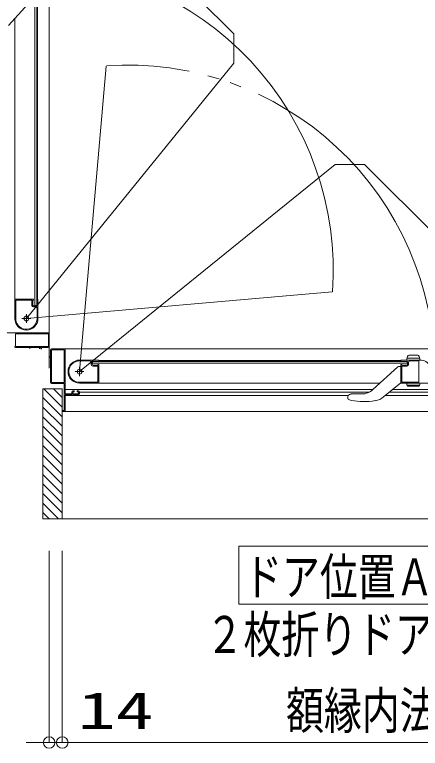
# Model space of a CAD drawing. Units: millimetres on the paper. Extents: x -305 to 305, y -152 to 152.
# Drawn here: x -139.23 to -118.17, y -5.67 to 32.43 of the extents above; entities that cross this region are included whole.
import ezdxf
from ezdxf.enums import TextEntityAlignment as Align

# ---------------------------------------------------------------- set-up
doc = ezdxf.new("R2010")
doc.units = ezdxf.units.MM
doc.linetypes.add('LONG_CHAIN', pattern=[21, 18, -1, 1, -1])
doc.linetypes.add('LONG_DOUBLE_CHAIN', pattern=[21.8, 18, -1, 0.6, -0.6, 0.6, -1])
doc.layers.add('0-0_0', color=7, linetype='Continuous', lineweight=9)
doc.layers.add('0-1_VIEW0001', color=7, linetype='Continuous', lineweight=9)
doc.styles.add('ＭＳ ゴシック', font='')
doc.styles.get('ＭＳ ゴシック').set_extended_font_data('MS Gothic')

# ---------------------------------------------------------------- blocks, each defined once
blk = doc.blocks.new('_ORIGIN')
at = {"layer": '0-0_0'}
blk.add_line((0, 0), (-1, 0), dxfattribs=at)
blk.add_circle((0, 0), 0.5, dxfattribs=at)

msp = doc.modelspace()

# ---------------------------------------------------------------- linework, layer by layer
at = {"layer": '0-0_0'}
for p, q in [((-137.434, 4.584), (-137.434, -5.375)), ((-136.754, 4.584), (-136.754, -5.375)), ((-136.754, 4.584), (-136.754, -5.375)), ((-138.034, -5.375), (-138.634, -5.375)), ((-136.754, -5.375), (-137.434, -5.375)), ((-136.754, -5.375), (-131.506, -5.375)), ((-136.154, -5.375), (-135.554, -5.375)), ((-98.704, -5.375), (-136.154, -5.375))]:
    msp.add_line(p, q, dxfattribs=at)
at = {"layer": '0-1_VIEW0001', "linetype": 'LONG_DOUBLE_CHAIN'}
for p, q in [((-138.619, 42.195), (-127.859, 31.434)), ((-127.859, 31.434), (-127.859, 29.908)), ((-138.619, 16.648), (-127.859, 29.908)), ((-134.471, 29.752), (-135.859, 13.888)), ((-135.859, 13.888), (-122.599, 24.648)), ((-121.073, 24.648), (-122.599, 24.648)), ((-110.312, 13.888), (-121.073, 24.648)), ((-122.755, 18.036), (-138.619, 16.648))]:
    msp.add_line(p, q, dxfattribs=at)
at = {"layer": '0-1_VIEW0001'}
for p, q in [((-137.434, 14.073), (-137.434, 35.798)), ((-137.434, 35.798), (-137.434, 15.198)), ((-138.184, 33.648), (-138.184, 17.323)), ((-138.084, 33.648), (-138.084, 17.323)), ((-138.373, 33.161), (-139.551, 31.873)), ((-138.034, 33.323), (-138.034, 17.648)), ((-139.219, 16.648), (-139.219, 32.236)), ((-139.209, 17.648), (-138.268, 17.648)), ((-139.169, 16.574), (-139.169, 17.588)), ((-139.159, 17.598), (-138.339, 17.598)), ((-138.329, 17.588), (-138.329, 17.328)), ((-138.284, 17.573), (-138.284, 17.348)), ((-138.255, 17.641), (-138.246, 17.627)), ((-138.244, 17.619), (-138.244, 17.613)), ((-138.082, 17.627), (-138.073, 17.641)), ((-138.061, 17.648), (-138.034, 17.648)), ((-138.019, 17.633), (-138.019, 16.648)), ((-138.254, 17.253), (-138.139, 17.253)), ((-138.234, 17.298), (-138.109, 17.298)), ((-138.184, 17.323), (-138.084, 17.323)), ((-138.064, 17.178), (-138.064, 16.648)), ((-139.754, 15.898), (-137.459, 15.898)), ((-139.189, 15.208), (-139.189, 15.833)), ((-139.174, 15.848), (-137.494, 15.848)), ((-137.479, 15.833), (-137.479, 15.208)), ((-137.889, 15.148), (-139.184, 15.148)), ((-137.494, 15.193), (-139.174, 15.193)), ((-138.434, 15.073), (-138.434, 15.148)), ((-138.434, 15.148), (-138.434, 15.073)), ((-137.934, 15.073), (-137.934, 15.148)), ((-137.874, 15.083), (-137.874, 15.133)), ((-137.844, 15.073), (-137.864, 15.073)), ((-137.834, 15.133), (-137.834, 15.083)), ((-137.484, 15.148), (-137.819, 15.148)), ((-137.359, 15.023), (-137.359, 14.688)), ((-137.314, 15.013), (-137.314, 13.333)), ((-116.71, 15.073), (-137.309, 15.073)), ((-136.674, 15.028), (-137.299, 15.028)), ((-136.659, 13.333), (-136.659, 15.013)), ((-136.609, 12.753), (-136.609, 15.048)), ((-137.434, 14.663), (-137.434, 14.643)), ((-137.374, 14.673), (-137.424, 14.673)), ((-137.424, 14.633), (-137.374, 14.633)), ((-137.359, 14.618), (-137.359, 13.323)), ((-134.874, 14.488), (-135.859, 14.488)), ((-119.169, 14.488), (-118.183, 14.488)), ((-118.885, 14.488), (-118.833, 14.683)), ((-118.858, 14.588), (-118.211, 14.588)), ((-118.309, 14.738), (-118.76, 14.738)), ((-118.185, 14.488), (-118.237, 14.683)), ((-135.329, 14.443), (-135.859, 14.443)), ((-135.254, 14.253), (-135.254, 14.368)), ((-135.209, 14.273), (-135.209, 14.398)), ((-118.859, 14.423), (-135.184, 14.423)), ((-135.184, 14.323), (-135.184, 14.423)), ((-118.859, 14.323), (-135.184, 14.323)), ((-134.919, 14.178), (-135.179, 14.178)), ((-134.934, 14.223), (-135.159, 14.223)), ((-134.909, 13.348), (-134.909, 14.168)), ((-134.888, 14.263), (-134.894, 14.263)), ((-134.881, 14.425), (-134.866, 14.434)), ((-134.866, 14.252), (-134.881, 14.261)), ((-119.184, 14.473), (-134.859, 14.473)), ((-134.859, 14.447), (-134.859, 14.473)), ((-134.859, 13.298), (-134.859, 14.24)), ((-119.346, 14.134), (-120.634, 12.956)), ((-119.184, 14.163), (-119.275, 14.163)), ((-119.184, 14.473), (-119.184, 14.447)), ((-119.184, 14.24), (-119.184, 13.298)), ((-119.177, 14.434), (-119.163, 14.425)), ((-119.163, 14.261), (-119.177, 14.252)), ((-119.149, 14.263), (-119.155, 14.263)), ((-119.134, 14.163), (-119.134, 13.348)), ((-118.869, 14.178), (-119.119, 14.178)), ((-118.884, 14.223), (-119.109, 14.223)), ((-118.859, 14.423), (-118.859, 14.323)), ((-118.834, 14.398), (-118.834, 14.273)), ((-118.794, 14.368), (-118.794, 14.253)), ((-118.269, 14.443), (-118.719, 14.443)), ((-118.254, 13.348), (-118.254, 14.428)), ((-135.933, 13.338), (-134.919, 13.338)), ((-119.124, 13.338), (-118.264, 13.338)), ((-136.759, 12.048), (-137.709, 12.998)), ((-137.309, 13.273), (-136.674, 13.273)), ((-137.299, 13.318), (-136.674, 13.318)), ((-136.759, 12.548), (-137.209, 12.998)), ((-136.759, 6.248), (-136.759, 12.998)), ((-136.659, 13.258), (-136.659, 11.888)), ((-136.609, 12.967), (-120.622, 12.967)), ((-135.859, 13.288), (-120.271, 13.288)), ((-120.08, 12.575), (-119.184, 13.313)), ((-119.604, 12.967), (-98.259, 12.967)), ((-119.214, 13.288), (-117.644, 13.288)), ((-118.885, 13.288), (-118.851, 13.164)), ((-118.858, 13.188), (-118.211, 13.188)), ((-118.252, 13.138), (-118.818, 13.138)), ((-136.609, 11.838), (-136.609, 12.673)), ((-136.609, 12.65), (-121.934, 12.65)), ((-136.274, 12.738), (-136.594, 12.738)), ((-136.594, 12.688), (-135.909, 12.688)), ((-136.259, 12.838), (-136.259, 12.753)), ((-136.214, 12.753), (-136.214, 12.823)), ((-136.154, 12.888), (-136.209, 12.888)), ((-136.199, 12.838), (-136.154, 12.838)), ((-135.929, 12.738), (-136.199, 12.738)), ((-136.139, 12.853), (-136.139, 12.873)), ((-135.989, 12.873), (-135.989, 12.853)), ((-135.909, 12.888), (-135.974, 12.888)), ((-135.974, 12.838), (-135.929, 12.838)), ((-135.914, 12.823), (-135.914, 12.753)), ((-135.859, 12.738), (-135.859, 12.838)), ((-135.859, 12.827), (-120.819, 12.827)), ((-121.934, 12.591), (-121.934, 12.509)), ((-121.899, 12.668), (-121.901, 12.666)), ((-121.218, 12.729), (-121.737, 12.729)), ((-119.989, 12.65), (-98.259, 12.65)), ((-119.774, 12.827), (-99.009, 12.827)), ((-136.759, 11.548), (-137.759, 12.548)), ((-121.921, 12.467), (-121.921, 12.467)), ((-121.921, 12.467), (-121.886, 12.439)), ((-121.771, 12.395), (-121.886, 12.439)), ((-136.759, 11.048), (-137.759, 12.048)), ((-136.674, 11.873), (-136.744, 11.873)), ((-136.744, 11.823), (-136.624, 11.823)), ((-136.609, 11.823), (-98.259, 11.823)), ((-136.759, 10.548), (-137.759, 11.548)), ((-136.759, 10.048), (-137.759, 11.048)), ((-136.759, 9.548), (-137.759, 10.548)), ((-136.759, 9.048), (-137.759, 10.048)), ((-136.759, 8.548), (-137.759, 9.548)), ((-136.759, 8.048), (-137.759, 9.048)), ((-136.759, 7.548), (-137.759, 8.548)), ((-136.759, 7.053), (-137.759, 8.053)), ((-136.759, 6.558), (-137.759, 7.558)), ((-136.944, 6.248), (-137.759, 7.063)), ((-137.439, 6.248), (-137.759, 6.568)), ((-97.16, 6.248), (-137.759, 6.248)), ((-127.598, 1.818), (-127.598, 4.818)), ((-127.598, 4.818), (-115.598, 4.818)), ((-127.598, 1.818), (-115.598, 1.818))]:
    msp.add_line(p, q, dxfattribs=at)
at = {"layer": '0-1_VIEW0001', "linetype": 'LONG_CHAIN'}
for p, q in [((-138.619, 16.418), (-138.619, 16.878)), ((-138.849, 16.648), (-138.389, 16.648)), ((-135.859, 13.658), (-135.859, 14.118)), ((-136.089, 13.888), (-135.629, 13.888))]:
    msp.add_line(p, q, dxfattribs=at)
at = {"layer": '0-1_VIEW0001', "color": 5}
msp.add_line((-136.759, 12.998), (-136.759, 6.248), dxfattribs=at)
at = {"layer": '0-1_VIEW0001'}
for points in [[(-137.759, 6.248), (-137.759, 12.998), (-136.759, 12.998)], [(-118.885, 13.288), (-118.185, 13.288), (-118.218, 13.164)], [(-121.898, 12.668), (-121.897, 12.669), (-121.896, 12.67), (-121.895, 12.67), (-121.894, 12.671), (-121.893, 12.672), (-121.892, 12.673), (-121.89, 12.675), (-121.889, 12.676), (-121.887, 12.677), (-121.886, 12.678), (-121.885, 12.679), (-121.883, 12.68), (-121.882, 12.681), (-121.88, 12.682), (-121.879, 12.683), (-121.877, 12.684), (-121.876, 12.685), (-121.874, 12.686), (-121.873, 12.687), (-121.87, 12.689), (-121.866, 12.691), (-121.863, 12.693), (-121.86, 12.695), (-121.857, 12.697), (-121.853, 12.699), (-121.849, 12.701), (-121.846, 12.703), (-121.842, 12.705), (-121.838, 12.707), (-121.834, 12.708), (-121.831, 12.71), (-121.827, 12.712), (-121.823, 12.713), (-121.819, 12.714), (-121.815, 12.716), (-121.811, 12.717), (-121.807, 12.719), (-121.803, 12.72), (-121.798, 12.721)], [(-121.798, 12.721), (-121.794, 12.722), (-121.79, 12.723), (-121.786, 12.724), (-121.782, 12.725), (-121.777, 12.726), (-121.773, 12.726), (-121.769, 12.727), (-121.764, 12.727), (-121.76, 12.728), (-121.755, 12.728), (-121.753, 12.729), (-121.751, 12.729), (-121.749, 12.729), (-121.747, 12.729), (-121.745, 12.729), (-121.743, 12.729), (-121.741, 12.729), (-121.738, 12.729), (-121.736, 12.729), (-121.734, 12.729)], [(-121.934, 12.509), (-121.934, 12.507), (-121.934, 12.505), (-121.933, 12.503), (-121.933, 12.5), (-121.933, 12.498), (-121.932, 12.496), (-121.932, 12.494), (-121.932, 12.491), (-121.931, 12.489), (-121.931, 12.487), (-121.93, 12.485), (-121.929, 12.483), (-121.929, 12.48), (-121.928, 12.478), (-121.927, 12.476), (-121.926, 12.474), (-121.925, 12.472), (-121.924, 12.47), (-121.922, 12.468), (-121.921, 12.467)]]:
    msp.add_lwpolyline(points, dxfattribs=at)
for centre in [(-138.619, 16.648), (-135.859, 13.888)]:
    msp.add_circle(centre, 0.125, dxfattribs=at)
at = {"layer": '0-1_VIEW0001', "linetype": 'LONG_DOUBLE_CHAIN'}
for centre, start, end in [((-138.619, 19.148), 356.0027, 90), ((-133.359, 13.888), 0, 93.9973)]:
    msp.add_arc(centre, 15.925, start, end, dxfattribs=at)
at = {"layer": '0-1_VIEW0001'}
for centre, radius, start, end in [((-139.209, 17.638), 0.01, 90, 180), ((-139.159, 17.588), 0.01, 90, 180), ((-138.339, 17.588), 0.01, 0, 90), ((-138.259, 17.573), 0.025, 90, 180), ((-138.268, 17.633), 0.015, 30.9638, 90), ((-138.259, 17.613), 0.015, 270, 0), ((-138.259, 17.619), 0.015, 0, 30.9638), ((-138.069, 17.619), 0.015, 149.0362, 180), ((-138.061, 17.633), 0.015, 90, 149.0362), ((-138.034, 17.633), 0.015, 0, 90), ((-138.254, 17.328), 0.075, 180, 270), ((-138.234, 17.348), 0.05, 180, 270), ((-138.139, 17.178), 0.075, 0, 90), ((-138.109, 17.323), 0.025, 270, 0), ((-139.204, 16.748), 0.015, 177.3065, 180), ((-138.619, 16.648), 0.6, 180, 0), ((-138.619, 16.648), 0.555, 187.7671, 0), ((-139.159, 16.574), 0.01, 180, 187.7671), ((-139.174, 15.833), 0.015, 90, 180), ((-137.494, 15.833), 0.015, 0, 90), ((-137.459, 15.873), 0.025, 0, 90), ((-139.184, 15.198), 0.05, 180, 270), ((-139.174, 15.208), 0.015, 180, 270), ((-137.889, 15.133), 0.015, 0, 90), ((-137.864, 15.083), 0.01, 180, 270), ((-137.844, 15.083), 0.01, 270, 0), ((-137.819, 15.133), 0.015, 90, 180), ((-137.494, 15.208), 0.015, 270, 0), ((-137.484, 15.198), 0.05, 270, 0), ((-137.309, 15.023), 0.05, 90, 180), ((-137.299, 15.013), 0.015, 90, 180), ((-136.674, 15.013), 0.015, 0, 90), ((-136.634, 15.048), 0.025, 0, 90), ((-137.424, 14.663), 0.01, 90, 180), ((-137.424, 14.643), 0.01, 180, 270), ((-137.374, 14.688), 0.015, 270, 0), ((-137.374, 14.618), 0.015, 0, 90), ((-135.859, 13.888), 0.6, 90, 270), ((-134.874, 14.473), 0.015, 0, 90), ((-119.169, 14.473), 0.015, 90, 180), ((-118.76, 14.663), 0.075, 90, 165), ((-118.309, 14.663), 0.075, 15, 90), ((-118.183, 13.888), 0.6, 30, 90), ((-135.859, 13.888), 0.555, 90, 262.2329), ((-135.329, 14.368), 0.075, 0, 90), ((-135.179, 14.253), 0.075, 180, 270), ((-135.184, 14.398), 0.025, 90, 180), ((-135.159, 14.273), 0.05, 180, 270), ((-134.934, 14.248), 0.025, 270, 0), ((-134.919, 14.168), 0.01, 0, 90), ((-134.894, 14.248), 0.015, 90, 180), ((-134.888, 14.438), 0.015, 270, 300.9638), ((-134.888, 14.248), 0.015, 59.0362, 90), ((-134.874, 14.447), 0.015, 300.9638, 0), ((-134.874, 14.24), 0.015, 0, 59.0362), ((-119.275, 14.063), 0.1, 90, 132.4362), ((-119.169, 14.447), 0.015, 180, 239.0362), ((-119.169, 14.24), 0.015, 120.9638, 180), ((-119.155, 14.438), 0.015, 239.0362, 270), ((-119.155, 14.248), 0.015, 90, 120.9638), ((-119.149, 14.248), 0.015, 0, 90), ((-119.109, 14.248), 0.025, 180, 270), ((-119.119, 14.163), 0.015, 90, 180), ((-118.884, 14.273), 0.05, 270, 0), ((-118.869, 14.253), 0.075, 270, 0), ((-118.859, 14.398), 0.025, 0, 90), ((-118.719, 14.368), 0.075, 90, 180), ((-118.269, 14.428), 0.015, 0, 90), ((-135.933, 13.348), 0.01, 262.2329, 270), ((-134.919, 13.348), 0.01, 270, 0), ((-119.124, 13.348), 0.01, 180, 270), ((-118.264, 13.348), 0.01, 270, 0), ((-137.309, 13.323), 0.05, 180, 270), ((-137.299, 13.333), 0.015, 180, 270), ((-136.674, 13.333), 0.015, 270, 0), ((-136.674, 13.258), 0.015, 0, 90), ((-135.759, 13.303), 0.015, 270, 272.6935), ((-134.869, 13.298), 0.01, 270, 0), ((-121.218, 13.594), 0.865, 270, 312.4362), ((-119.174, 13.298), 0.01, 180, 270), ((-118.818, 13.173), 0.035, 195, 270), ((-118.252, 13.173), 0.035, 270, 345), ((-136.594, 12.753), 0.015, 180, 270), ((-136.594, 12.673), 0.015, 90, 180), ((-136.274, 12.753), 0.015, 270, 0), ((-136.209, 12.838), 0.05, 90, 180), ((-136.199, 12.823), 0.015, 90, 180), ((-136.199, 12.753), 0.015, 180, 270), ((-136.154, 12.873), 0.015, 0, 90), ((-136.154, 12.853), 0.015, 270, 0), ((-135.974, 12.873), 0.015, 90, 180), ((-135.974, 12.853), 0.015, 180, 270), ((-135.929, 12.823), 0.015, 0, 90), ((-135.929, 12.753), 0.015, 270, 0), ((-135.909, 12.838), 0.05, 0, 90), ((-135.909, 12.738), 0.05, 270, 0), ((-121.834, 12.591), 0.1, 131.8103, 180), ((-120.652, 13.269), 0.9, 279.2884, 309.5), ((-121.099, 16.003), 3.67, 259.4547, 279.2884), ((-136.744, 11.858), 0.015, 90, 180), ((-136.744, 11.838), 0.015, 180, 270), ((-136.674, 11.888), 0.015, 270, 0), ((-136.624, 11.838), 0.015, 270, 0)]:
    msp.add_arc(centre, radius, start, end, dxfattribs=at)

# ---------------------------------------------------------------- block references
at = {"layer": '0-0_0', "xscale": 0.6, "yscale": 0.6}
msp.add_blockref('_ORIGIN', (-137.434, -5.375), dxfattribs=at)
at = {"layer": '0-0_0', "xscale": 0.6, "yscale": 0.6, "rotation": 180}
msp.add_blockref('_ORIGIN', (-136.754, -5.375), dxfattribs=at)
msp.add_blockref('_ORIGIN', (-136.754, -5.375), dxfattribs=at)

# ---------------------------------------------------------------- texts
at = {"layer": '0-0_0', "style": 'ＭＳ ゴシック'}
for s, width, p in [('額縁内法\u3000７７３', 0.75, (-125.14, -5.246)), ('14', 1.5, (-135.945, -5.246))]:
    msp.add_text(s, height=1.921, dxfattribs=dict(at, width=width)).set_placement(p, align=Align.BOTTOM_LEFT)
at = {"layer": '0-1_VIEW0001', "style": 'ＭＳ ゴシック', "width": 0.75}
for s, p in [('ドア位置ＡＬ\u3000Ｗ８００', (-127.313, 1.698)), ('２枚折りドア／スイングドア', (-129.313, -1.299))]:
    msp.add_text(s, height=1.921, dxfattribs=at).set_placement(p, align=Align.BOTTOM_LEFT)

doc.saveas('drawing.dxf')
